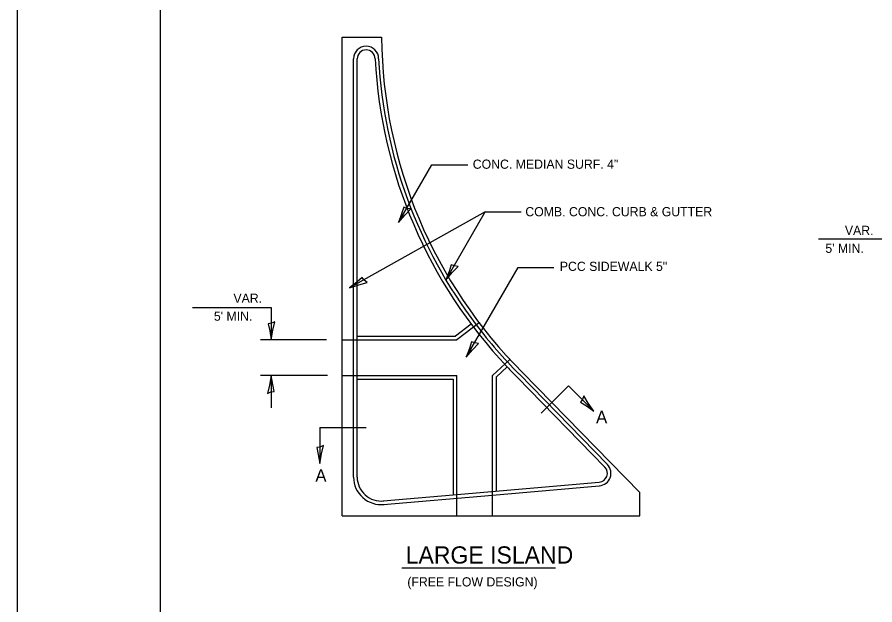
# Model space of a CAD drawing. Extents: x 1875357 to 1890680, y 2257528 to 2269761.
# Drawn here: x 1875357 to 1875955, y 2258206 to 2258616 of the extents above; entities that cross this region are included whole.
import ezdxf

# ---------------------------------------------------------------- set-up
doc = ezdxf.new("R2010")
doc.units = 0
for name, color, linetype in [('Design_PR_Back of Gutter or Curb line', 7, 'Continuous'), ('Design_PR_EOP', 7, 'Continuous'), ('Design_PR_Face of Curb line', 7, 'Continuous'), ('Design_PR_Roadway Dimensions', 7, 'Continuous'), ('Design_PR_Roadway Notes', 7, 'Continuous'), ('Level 24', 7, 'Continuous'), ('Sheets_50 Reference Boundary', 7, 'Continuous'), ('Sheets_General Details', 7, 'Continuous'), ('Sheets_Printer Plotting Border', 7, 'Continuous')]:
    doc.layers.add(name, color=color, linetype=linetype)

msp = doc.modelspace()

# ---------------------------------------------------------------- linework, layer by layer
at = {"layer": 'Design_PR_Back of Gutter or Curb line'}
for p, q in [((1875594.47, 2258363.62), (1875594.47, 2258586.98)), ((1875673.93, 2258401.92), (1875662.99, 2258393.62)), ((1875594.47, 2258393.62), (1875662.99, 2258393.62)), ((1875698.98, 2258372.15), (1875691.33, 2258365.03)), ((1875594.47, 2258295.25), (1875594.47, 2258363.62)), ((1875594.47, 2258363.62), (1875661.33, 2258363.62)), ((1875661.33, 2258363.62), (1875661.33, 2258282.91)), ((1875691.33, 2258365.03), (1875691.33, 2258285.5)), ((1875705.89, 2258365.03), (1875767.12, 2258302.28)), ((1875661.33, 2258282.91), (1875763.19, 2258291.73)), ((1875612.52, 2258278.68), (1875661.33, 2258282.91))]:
    msp.add_line(p, q, dxfattribs=at)
for centre, radius, start, end in [((1875600.7, 2258586.98), 6.23, 0, 180), ((1875945.29, 2258604.83), 338.83, 183.01885, 223.37007), ((1875945.29, 2258604.83), 338.83, 223.37007, 225.04971), ((1875762.66, 2258297.93), 6.23, 274.91646, 44.29579), ((1875611.1, 2258295.24), 16.63, 179.96262, 276.37739)]:
    msp.add_arc(centre, radius, start, end, dxfattribs=at)
at = {"layer": 'Design_PR_EOP'}
for p, q in [((1875583.97, 2258268.23), (1875583.97, 2258601.98)), ((1875583.97, 2258601.98), (1875611.47, 2258601.98)), ((1875709.77, 2258368.23), (1875791.47, 2258284.48)), ((1875791.47, 2258268.23), (1875791.47, 2258284.48)), ((1875583.97, 2258268.23), (1875791.47, 2258268.23))]:
    msp.add_line(p, q, dxfattribs=at)
msp.add_arc((1875945.29, 2258604.83), 333.83, 180.48823, 225.13089, dxfattribs=at)
at = {"layer": 'Design_PR_Face of Curb line'}
for p, q in [((1875591.97, 2258391.12), (1875591.97, 2258586.98)), ((1875679.41, 2258402.95), (1875663.83, 2258391.12)), ((1875583.97, 2258391.12), (1875663.83, 2258391.12)), ((1875591.97, 2258295.25), (1875591.97, 2258391.12)), ((1875700.93, 2258377.38), (1875688.83, 2258366.12)), ((1875707.27, 2258367.2), (1875768.89, 2258304.03)), ((1875583.97, 2258366.12), (1875663.83, 2258366.12)), ((1875663.83, 2258268.23), (1875663.83, 2258366.12)), ((1875688.83, 2258268.23), (1875688.83, 2258366.12)), ((1875688.83, 2258282.78), (1875763.22, 2258289.23)), ((1875612.74, 2258276.18), (1875688.83, 2258282.78))]:
    msp.add_line(p, q, dxfattribs=at)
for centre, radius, start, end in [((1875600.7, 2258586.98), 8.73, 0, 180), ((1875945.29, 2258604.83), 336.33, 183.04128, 217.20931), ((1875945.29, 2258604.83), 336.33, 217.20931, 224.95073), ((1875762.66, 2258297.93), 8.73, 274.91646, 44.29579), ((1875611.1, 2258295.24), 19.13, 179.96262, 276.37739)]:
    msp.add_arc(centre, radius, start, end, dxfattribs=at)
at = {"layer": 'Design_PR_Roadway Dimensions'}
for p, q in [((1875623.24, 2258472.85), (1875646.51, 2258513.16)), ((1875646.51, 2258513.16), (1875671.51, 2258513.16)), ((1875683.74, 2258480.25), (1875589.19, 2258427.28)), ((1875656.3, 2258432.73), (1875683.74, 2258480.25)), ((1875683.74, 2258480.25), (1875708.74, 2258480.25)), ((1875916.02, 2258461.37), (1875963.52, 2258461.37)), ((1875670.5, 2258378.97), (1875706.64, 2258441.57)), ((1875706.64, 2258441.57), (1875731.64, 2258441.57)), ((1875479.54, 2258413.62), (1875534.54, 2258413.62)), ((1875534.54, 2258413.62), (1875534.54, 2258391.12)), ((1875573.05, 2258391.12), (1875527, 2258391.12)), ((1875573.77, 2258366.12), (1875527, 2258366.12)), ((1875534.5, 2258366.12), (1875534.5, 2258343.62)), ((1875722.68, 2258339.84), (1875741.74, 2258358.9)), ((1875741.74, 2258358.9), (1875759.42, 2258341.22)), ((1875568.32, 2258329.8), (1875568.32, 2258304.8)), ((1875568.32, 2258329.8), (1875600.82, 2258329.8))]:
    msp.add_line(p, q, dxfattribs=at)
for points in [[(1875631.75, 2258482.37), (1875629.16, 2258482.69), (1875626.97, 2258483.5), (1875625.43, 2258478.81), (1875623.24, 2258472.85), (1875627.62, 2258478.02)], [(1875664.81, 2258442.24), (1875662.22, 2258442.56), (1875660.03, 2258443.37), (1875658.49, 2258438.68), (1875656.3, 2258432.73), (1875660.68, 2258437.89)], [(1875601.37, 2258431.11), (1875599.31, 2258432.71), (1875597.84, 2258434.53), (1875594.11, 2258431.28), (1875589.19, 2258427.28), (1875595.6, 2258429.48)], [(1875537.15, 2258403.61), (1875534.75, 2258402.6), (1875532.45, 2258402.2), (1875533.46, 2258397.37), (1875534.54, 2258391.12), (1875535.75, 2258397.78)], [(1875679.01, 2258388.49), (1875676.42, 2258388.81), (1875674.23, 2258389.62), (1875672.68, 2258384.93), (1875670.5, 2258378.97), (1875674.88, 2258384.14)], [(1875531.89, 2258353.62), (1875534.29, 2258354.64), (1875536.59, 2258355.03), (1875535.58, 2258359.87), (1875534.5, 2258366.12), (1875533.29, 2258359.45)], [(1875752.43, 2258351.91), (1875751.45, 2258349.49), (1875750.1, 2258347.59), (1875754.23, 2258344.88), (1875759.42, 2258341.22), (1875755.56, 2258346.8)], [(1875570.93, 2258317.29), (1875568.53, 2258316.28), (1875566.23, 2258315.88), (1875567.23, 2258311.05), (1875568.32, 2258304.8), (1875569.53, 2258311.46)]]:
    msp.add_lwpolyline(points, close=True, dxfattribs=at)
at = {"layer": 'Level 24'}
msp.add_line((1875625.51, 2258232.02), (1875732.61, 2258232.02), dxfattribs=at)
at = {"layer": 'Sheets_50 Reference Boundary'}
msp.add_lwpolyline([(1875457.4, 2258871.38), (1877032.4, 2258871.38), (1877032.4, 2257871.39), (1875457.4, 2257871.39)], close=True, dxfattribs=at)
at = {"layer": 'Sheets_General Details'}
msp.add_line((1875357.4, 2258896.39), (1875357.4, 2257796.39), dxfattribs=at)
msp.add_lwpolyline([(1875457.4, 2258871.39), (1877032.4, 2258871.39), (1877032.4, 2257821.39), (1875457.4, 2257821.39)], close=True, dxfattribs=at)
at = {"layer": 'Sheets_Printer Plotting Border'}
msp.add_lwpolyline([(1875357.4, 2257796.39), (1877057.4, 2257796.39), (1877057.4, 2258896.39), (1875357.4, 2258896.39)], close=True, dxfattribs=at)

# ---------------------------------------------------------------- texts
at = {"layer": 'Design_PR_Roadway Notes'}
for p in [(1875760.99, 2258332.85), (1875565.29, 2258292.01)]:
    msp.add_text('A', height=8.75, dxfattribs=at).set_placement(p)
at = {"layer": 'Level 24'}
for s, height, p in [('CONC. MEDIAN SURF. 4"', 6.4, (1875675.03, 2258510.31)), ('COMB. CONC. CURB & GUTTER', 6.4, (1875711.68, 2258477.18)), ('VAR.', 6.4, (1875934.46, 2258464.16)), ("5' MIN.", 6.4, (1875920.85, 2258451.66)), ('PCC SIDEWALK 5"', 6.4, (1875735.73, 2258439.06)), ('VAR.', 6.4, (1875508.18, 2258416.85)), ("5' MIN.", 6.4, (1875494.57, 2258404.35)), ('LARGE ISLAND', 12, (1875628.26, 2258234.99)), ('(FREE FLOW DESIGN)', 6.4, (1875629.42, 2258219.05))]:
    msp.add_text(s, height=height, dxfattribs=at).set_placement(p)

doc.saveas('drawing.dxf')
